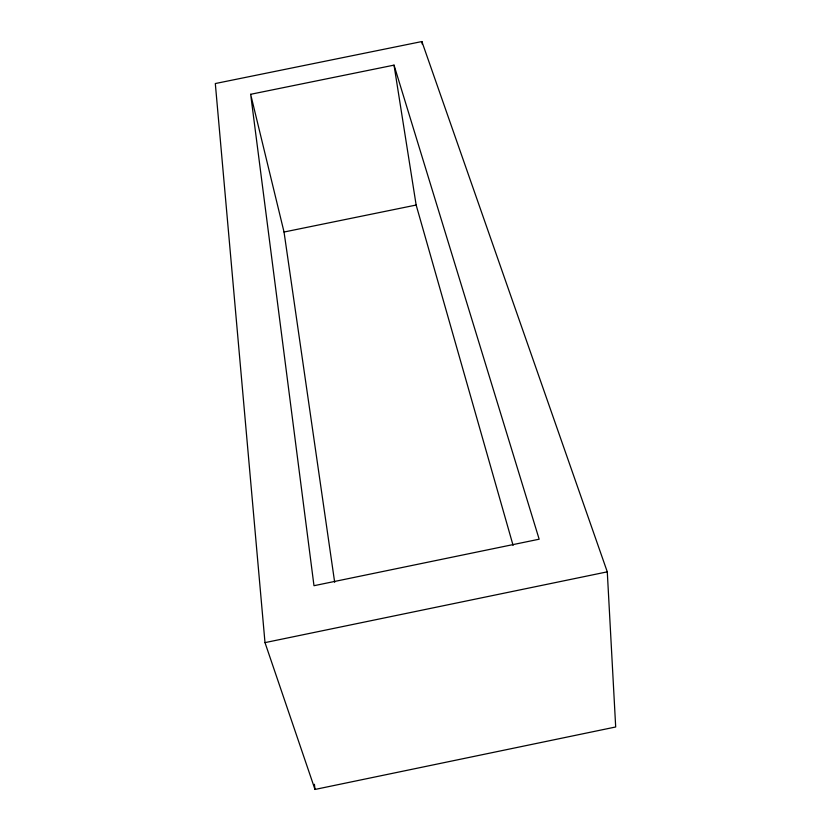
<?xml version="1.0" encoding="UTF-8"?>
<svg xmlns="http://www.w3.org/2000/svg" width="831" height="831" viewBox="0 0 831 831"><rect width="100%" height="100%" fill="white"/><g stroke="black" fill="none" stroke-linecap="round" stroke-linejoin="round"><path stroke-width="1.25" d="M314.991 789.45L615.688 726.98L607.284 571.842L421.878 41.55L215.312 83.547L264.996 642.623L314.991 789.45L314.409 784.287M264.996 642.623L607.284 571.842M334.675 582.302L284.036 232.026L416.154 205.039L513.091 545.406M250.65 94.298L394.029 65.13L539.163 539.205L313.983 585.71L250.65 94.298L284.036 232.026M394.029 65.13L416.154 205.039M421.878 41.55L422.241 44.105"/></g></svg>
